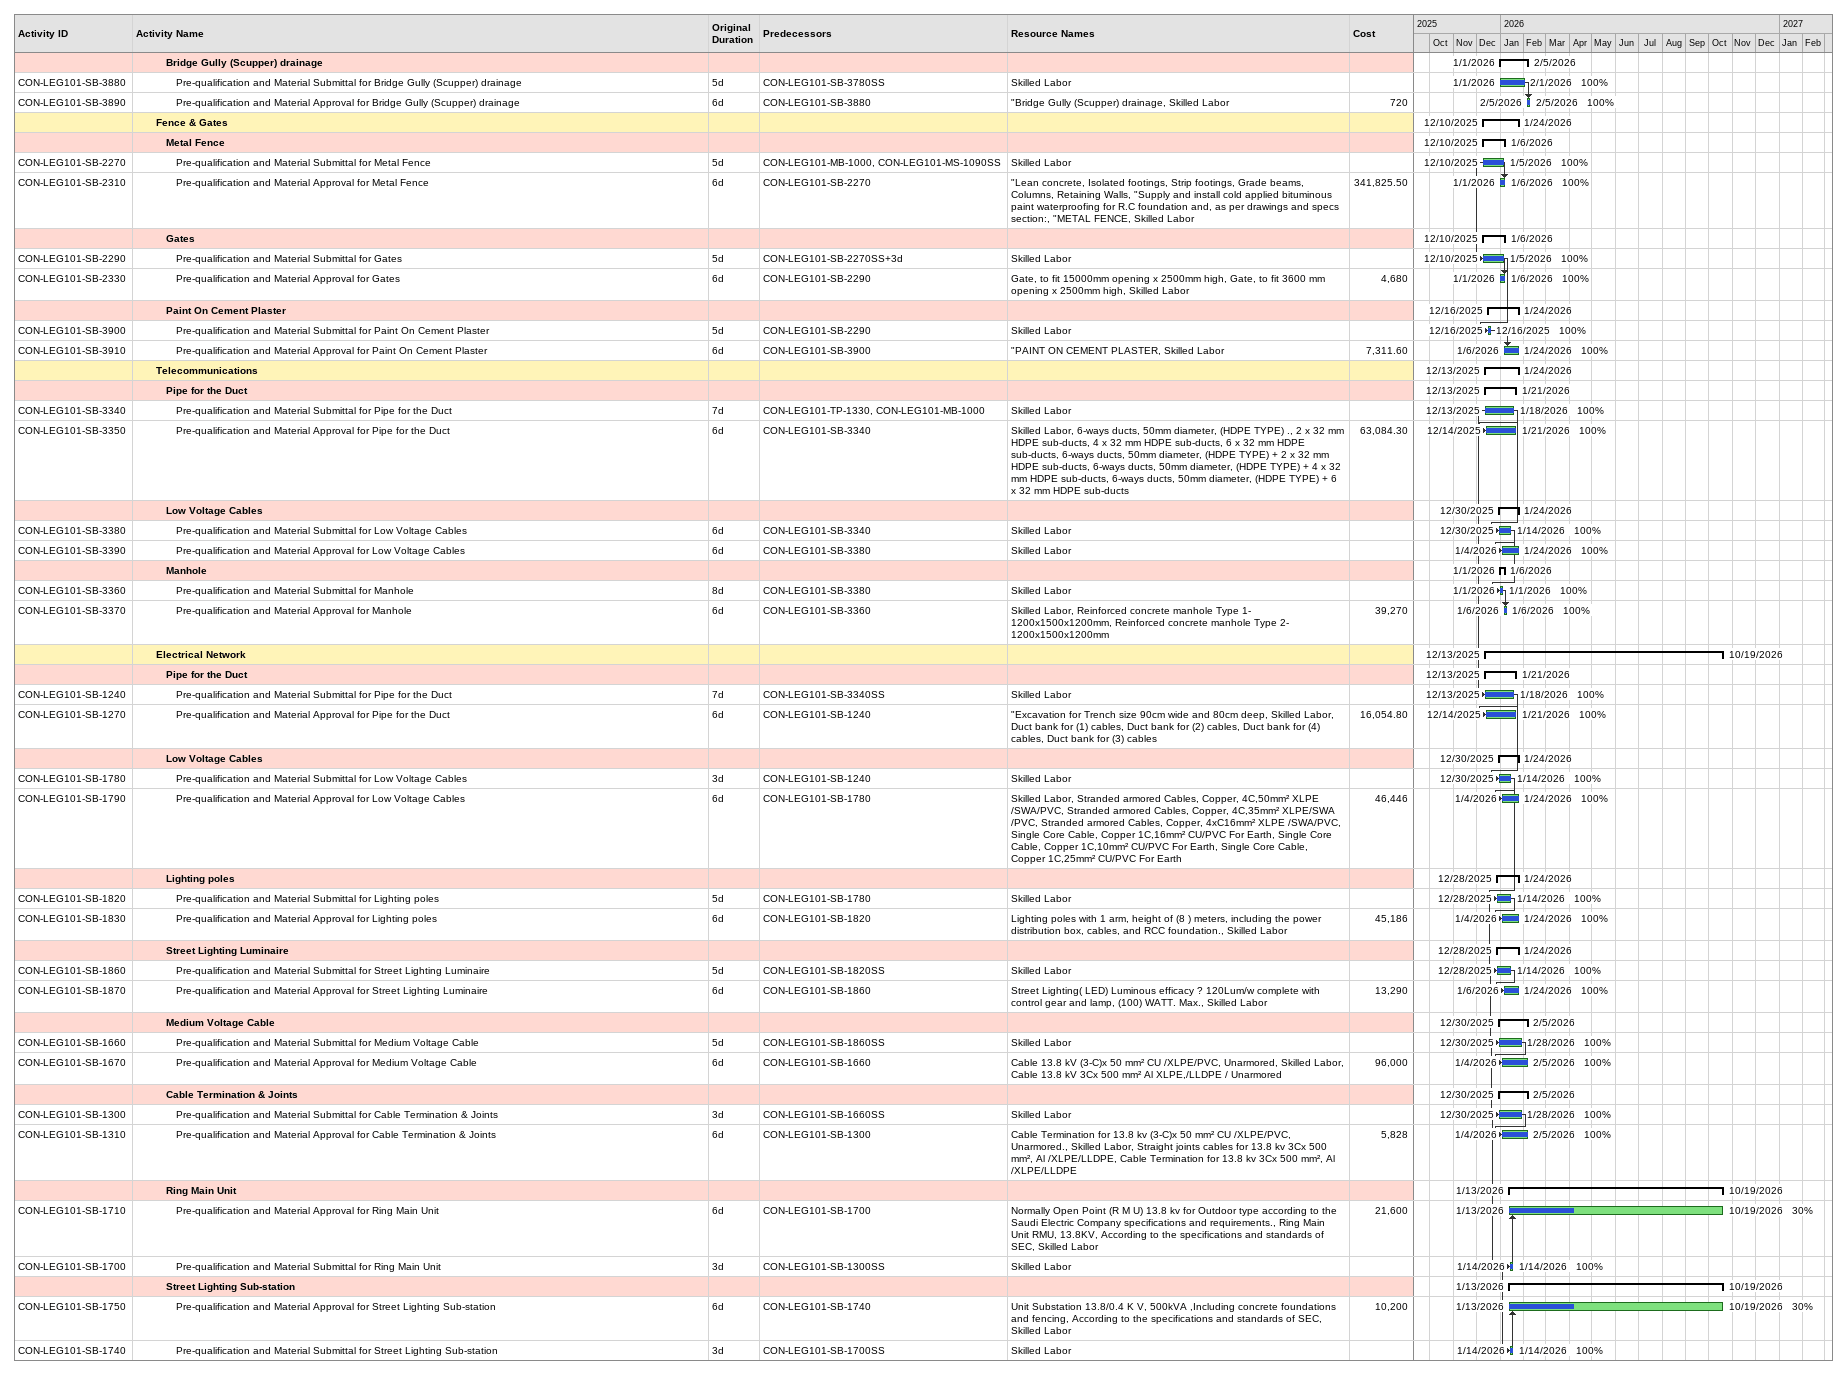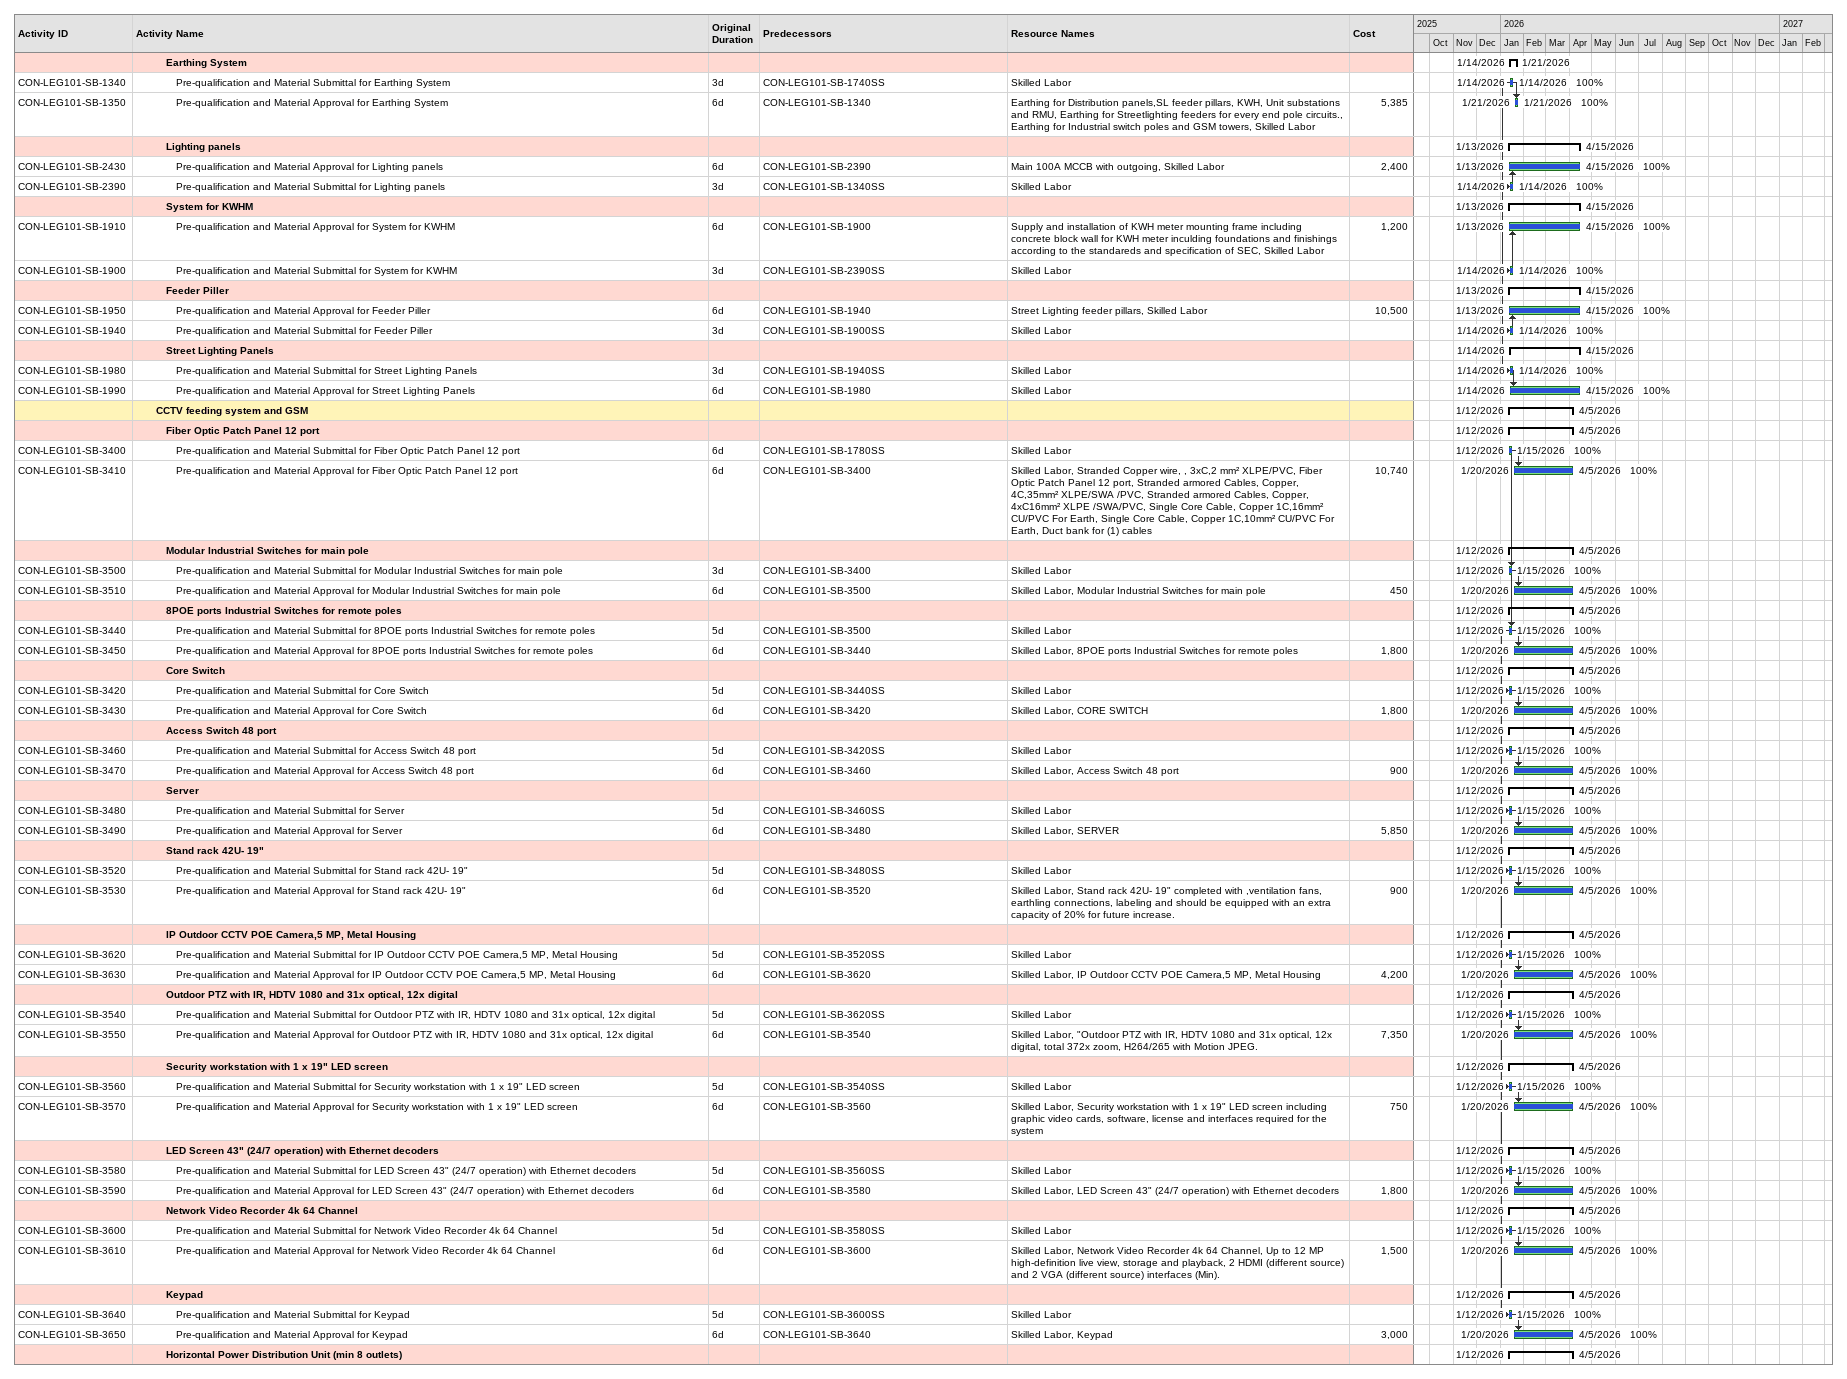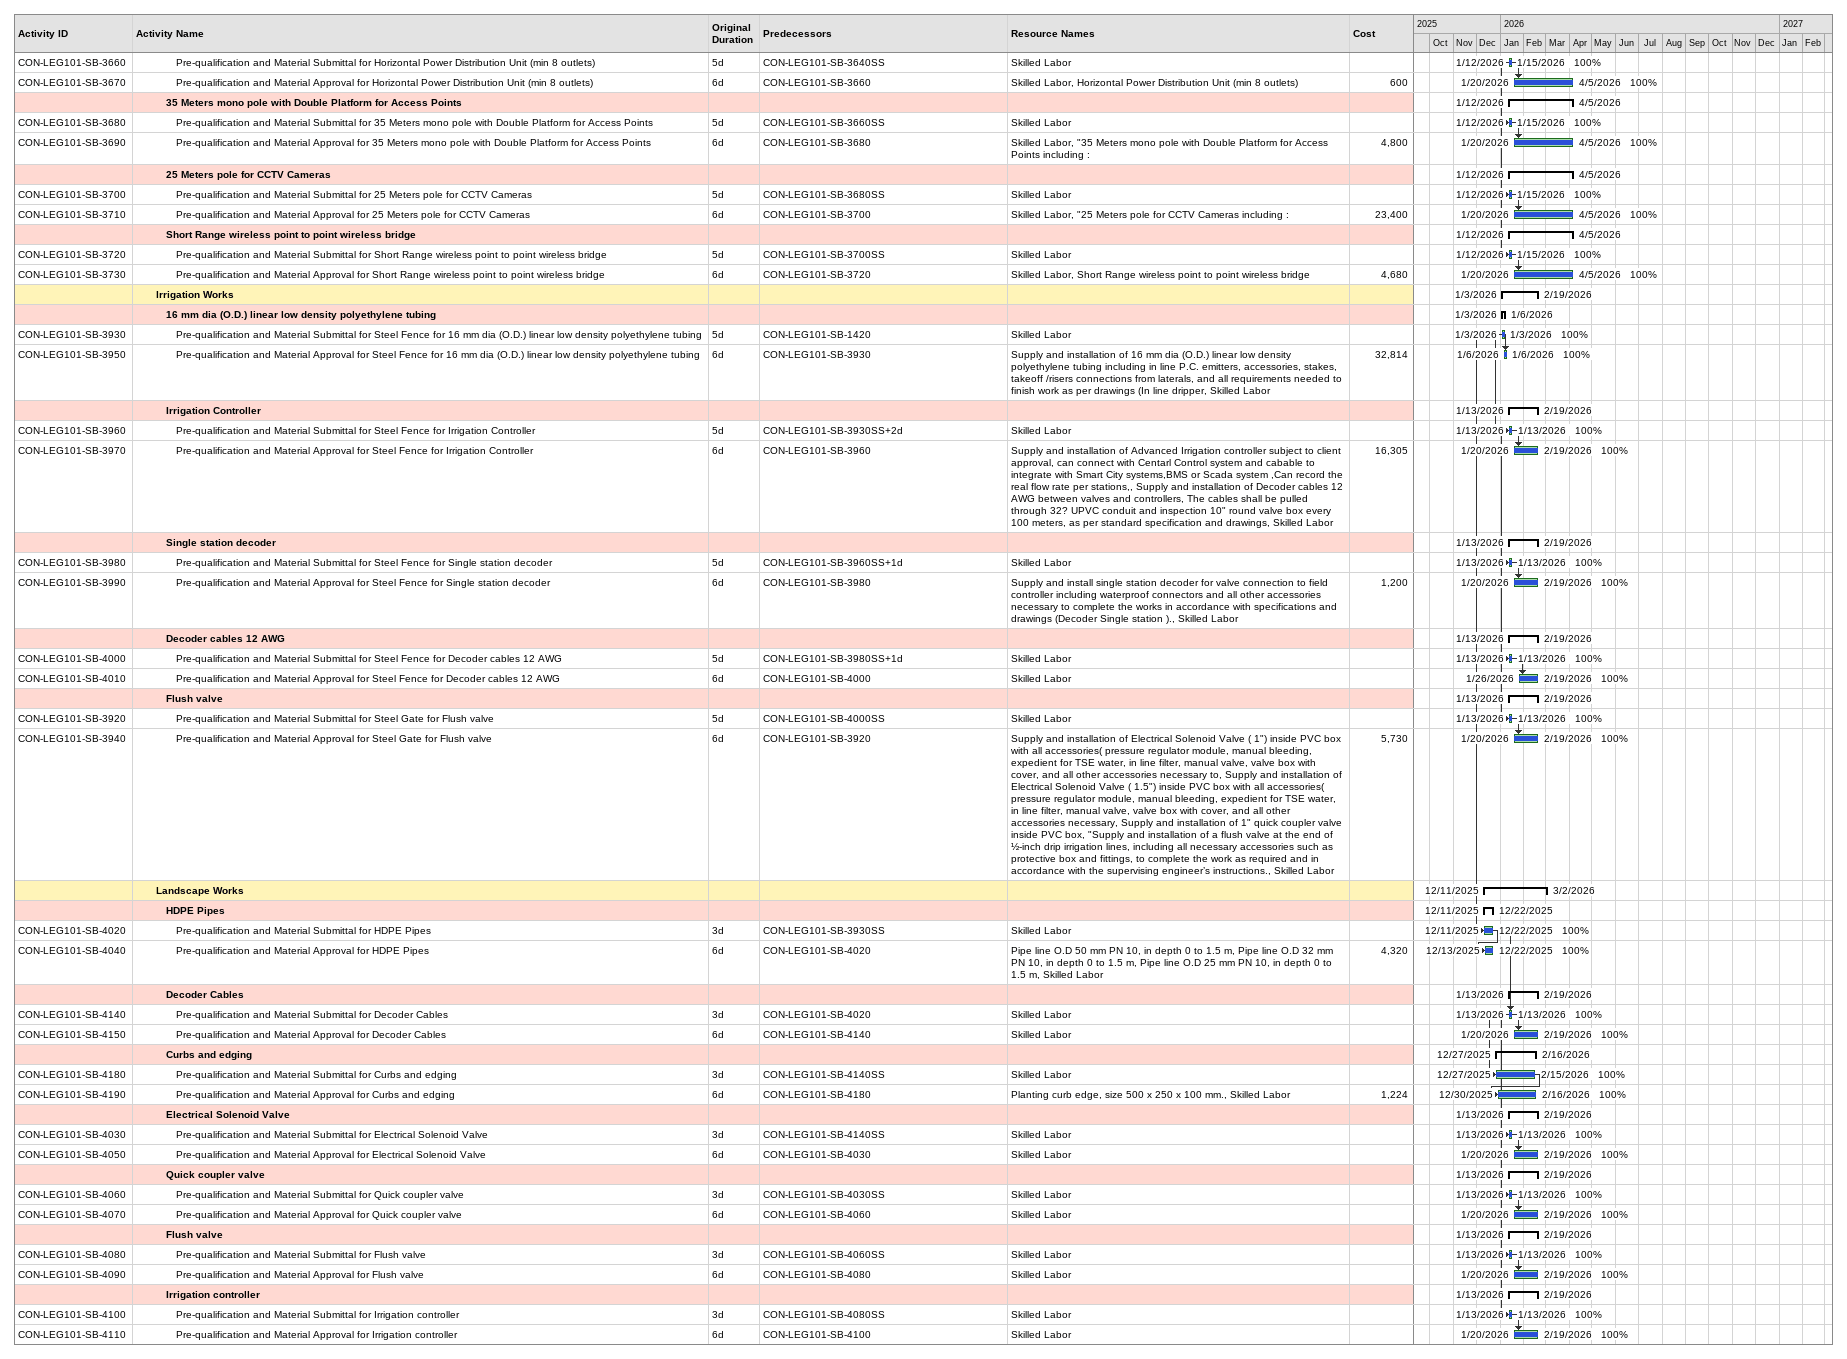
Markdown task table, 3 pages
| ID | Level | Task | Original duration | Start | Finish | Predecessors | Resources | % complete | Cost |
|---|---|---|---|---|---|---|---|---|---|
|  | 4 | **Bridge Gully (Scupper) drainage** |  | 2026-01-01 | 2026-02-05 |  |  |  |  |
| CON-LEG101-SB-3880 | 5 | Pre-qualification and Material Submittal for Bridge Gully (Scupper) drainage | 5d | 2026-01-01 | 2026-02-01 | CON-LEG101-SB-3780SS | Skilled Labor | 100 |  |
| CON-LEG101-SB-3890 | 5 | Pre-qualification and Material Approval for Bridge Gully (Scupper) drainage | 6d | 2026-02-05 | 2026-02-05 | CON-LEG101-SB-3880 | "Bridge Gully (Scupper) drainage, Skilled Labor | 100 | 720 |
|  | 3 | **Fence & Gates** |  | 2025-12-10 | 2026-01-24 |  |  |  |  |
|  | 4 | **Metal Fence** |  | 2025-12-10 | 2026-01-06 |  |  |  |  |
| CON-LEG101-SB-2270 | 5 | Pre-qualification and Material Submittal for Metal Fence | 5d | 2025-12-10 | 2026-01-05 | CON-LEG101-MB-1000, CON-LEG101-MS-1090SS | Skilled Labor | 100 |  |
| CON-LEG101-SB-2310 | 5 | Pre-qualification and Material Approval for Metal Fence | 6d | 2026-01-01 | 2026-01-06 | CON-LEG101-SB-2270 | "Lean concrete, Isolated footings, Strip footings, Grade beams, Columns, Retaining Walls, "Supply and install cold applied bituminous paint waterproofing for R.C foundation and, as per drawings and specs section:, "METAL FENCE, Skilled Labor | 100 | 341825.50 |
|  | 4 | **Gates** |  | 2025-12-10 | 2026-01-06 |  |  |  |  |
| CON-LEG101-SB-2290 | 5 | Pre-qualification and Material Submittal for Gates | 5d | 2025-12-10 | 2026-01-05 | CON-LEG101-SB-2270SS+3d | Skilled Labor | 100 |  |
| CON-LEG101-SB-2330 | 5 | Pre-qualification and Material Approval for Gates | 6d | 2026-01-01 | 2026-01-06 | CON-LEG101-SB-2290 | Gate, to fit 15000mm opening x 2500mm high, Gate, to fit 3600 mm opening x 2500mm high, Skilled Labor | 100 | 4680 |
|  | 4 | **Paint On Cement Plaster** |  | 2025-12-16 | 2026-01-24 |  |  |  |  |
| CON-LEG101-SB-3900 | 5 | Pre-qualification and Material Submittal for Paint On Cement Plaster | 5d | 2025-12-16 | 2025-12-16 | CON-LEG101-SB-2290 | Skilled Labor | 100 |  |
| CON-LEG101-SB-3910 | 5 | Pre-qualification and Material Approval for Paint On Cement Plaster | 6d | 2026-01-06 | 2026-01-24 | CON-LEG101-SB-3900 | "PAINT ON CEMENT PLASTER, Skilled Labor | 100 | 7311.60 |
|  | 3 | **Telecommunications** |  | 2025-12-13 | 2026-01-24 |  |  |  |  |
|  | 4 | **Pipe for the Duct** |  | 2025-12-13 | 2026-01-21 |  |  |  |  |
| CON-LEG101-SB-3340 | 5 | Pre-qualification and Material Submittal for Pipe for the Duct | 7d | 2025-12-13 | 2026-01-18 | CON-LEG101-TP-1330, CON-LEG101-MB-1000 | Skilled Labor | 100 |  |
| CON-LEG101-SB-3350 | 5 | Pre-qualification and Material Approval for Pipe for the Duct | 6d | 2025-12-14 | 2026-01-21 | CON-LEG101-SB-3340 | Skilled Labor, 6-ways ducts, 50mm diameter, (HDPE TYPE) ., 2 x 32 mm HDPE sub-ducts, 4 x 32 mm HDPE sub-ducts, 6 x 32 mm HDPE sub-ducts, 6-ways ducts, 50mm diameter, (HDPE TYPE) + 2 x 32 mm HDPE sub-ducts, 6-ways ducts, 50mm diameter, (HDPE TYPE) + 4 x 32 mm HDPE sub-ducts, 6-ways ducts, 50mm diameter, (HDPE TYPE) + 6 x 32 mm HDPE sub-ducts | 100 | 63084.30 |
|  | 4 | **Low Voltage Cables** |  | 2025-12-30 | 2026-01-24 |  |  |  |  |
| CON-LEG101-SB-3380 | 5 | Pre-qualification and Material Submittal for Low Voltage Cables | 6d | 2025-12-30 | 2026-01-14 | CON-LEG101-SB-3340 | Skilled Labor | 100 |  |
| CON-LEG101-SB-3390 | 5 | Pre-qualification and Material Approval for Low Voltage Cables | 6d | 2026-01-04 | 2026-01-24 | CON-LEG101-SB-3380 | Skilled Labor | 100 |  |
|  | 4 | **Manhole** |  | 2026-01-01 | 2026-01-06 |  |  |  |  |
| CON-LEG101-SB-3360 | 5 | Pre-qualification and Material Submittal for Manhole | 8d | 2026-01-01 | 2026-01-01 | CON-LEG101-SB-3380 | Skilled Labor | 100 |  |
| CON-LEG101-SB-3370 | 5 | Pre-qualification and Material Approval for Manhole | 6d | 2026-01-06 | 2026-01-06 | CON-LEG101-SB-3360 | Skilled Labor, Reinforced concrete manhole Type 1- 1200x1500x1200mm, Reinforced concrete manhole Type 2- 1200x1500x1200mm | 100 | 39270 |
|  | 3 | **Electrical Network** |  | 2025-12-13 | 2026-10-19 |  |  |  |  |
|  | 4 | **Pipe for the Duct** |  | 2025-12-13 | 2026-01-21 |  |  |  |  |
| CON-LEG101-SB-1240 | 5 | Pre-qualification and Material Submittal for Pipe for the Duct | 7d | 2025-12-13 | 2026-01-18 | CON-LEG101-SB-3340SS | Skilled Labor | 100 |  |
| CON-LEG101-SB-1270 | 5 | Pre-qualification and Material Approval for Pipe for the Duct | 6d | 2025-12-14 | 2026-01-21 | CON-LEG101-SB-1240 | "Excavation for Trench size 90cm wide and 80cm deep, Skilled Labor, Duct bank for (1) cables, Duct bank for (2) cables, Duct bank for (4) cables, Duct bank for (3) cables | 100 | 16054.80 |
|  | 4 | **Low Voltage Cables** |  | 2025-12-30 | 2026-01-24 |  |  |  |  |
| CON-LEG101-SB-1780 | 5 | Pre-qualification and Material Submittal for Low Voltage Cables | 3d | 2025-12-30 | 2026-01-14 | CON-LEG101-SB-1240 | Skilled Labor | 100 |  |
| CON-LEG101-SB-1790 | 5 | Pre-qualification and Material Approval for Low Voltage Cables | 6d | 2026-01-04 | 2026-01-24 | CON-LEG101-SB-1780 | Skilled Labor, Stranded armored Cables, Copper, 4C,50mm² XLPE /SWA/PVC, Stranded armored Cables, Copper, 4C,35mm² XLPE/SWA /PVC, Stranded armored Cables, Copper, 4xC16mm² XLPE /SWA/PVC, Single Core Cable, Copper 1C,16mm² CU/PVC For Earth, Single Core Cable, Copper 1C,10mm² CU/PVC For Earth, Single Core Cable, Copper 1C,25mm² CU/PVC For Earth | 100 | 46446 |
|  | 4 | **Lighting poles** |  | 2025-12-28 | 2026-01-24 |  |  |  |  |
| CON-LEG101-SB-1820 | 5 | Pre-qualification and Material Submittal for Lighting poles | 5d | 2025-12-28 | 2026-01-14 | CON-LEG101-SB-1780 | Skilled Labor | 100 |  |
| CON-LEG101-SB-1830 | 5 | Pre-qualification and Material Approval for Lighting poles | 6d | 2026-01-04 | 2026-01-24 | CON-LEG101-SB-1820 | Lighting poles with 1 arm, height of (8 ) meters, including the power distribution box, cables, and RCC foundation., Skilled Labor | 100 | 45186 |
|  | 4 | **Street Lighting Luminaire** |  | 2025-12-28 | 2026-01-24 |  |  |  |  |
| CON-LEG101-SB-1860 | 5 | Pre-qualification and Material Submittal for Street Lighting Luminaire | 5d | 2025-12-28 | 2026-01-14 | CON-LEG101-SB-1820SS | Skilled Labor | 100 |  |
| CON-LEG101-SB-1870 | 5 | Pre-qualification and Material Approval for Street Lighting Luminaire | 6d | 2026-01-06 | 2026-01-24 | CON-LEG101-SB-1860 | Street Lighting( LED) Luminous efficacy ? 120Lum/w complete with control gear and lamp, (100) WATT. Max., Skilled Labor | 100 | 13290 |
|  | 4 | **Medium Voltage Cable** |  | 2025-12-30 | 2026-02-05 |  |  |  |  |
| CON-LEG101-SB-1660 | 5 | Pre-qualification and Material Submittal for Medium Voltage Cable | 5d | 2025-12-30 | 2026-01-28 | CON-LEG101-SB-1860SS | Skilled Labor | 100 |  |
| CON-LEG101-SB-1670 | 5 | Pre-qualification and Material Approval for Medium Voltage Cable | 6d | 2026-01-04 | 2026-02-05 | CON-LEG101-SB-1660 | Cable 13.8 kV (3-C)x 50 mm² CU /XLPE/PVC, Unarmored, Skilled Labor, Cable 13.8 kV 3Cx 500 mm² Al XLPE,/LLDPE / Unarmored | 100 | 96000 |
|  | 4 | **Cable Termination & Joints** |  | 2025-12-30 | 2026-02-05 |  |  |  |  |
| CON-LEG101-SB-1300 | 5 | Pre-qualification and Material Submittal for Cable Termination & Joints | 3d | 2025-12-30 | 2026-01-28 | CON-LEG101-SB-1660SS | Skilled Labor | 100 |  |
| CON-LEG101-SB-1310 | 5 | Pre-qualification and Material Approval for Cable Termination & Joints | 6d | 2026-01-04 | 2026-02-05 | CON-LEG101-SB-1300 | Cable Termination for 13.8 kv (3-C)x 50 mm² CU /XLPE/PVC, Unarmored., Skilled Labor, Straight joints cables for 13.8 kv 3Cx 500 mm², Al /XLPE/LLDPE, Cable Termination for 13.8 kv 3Cx 500 mm², Al /XLPE/LLDPE | 100 | 5828 |
|  | 4 | **Ring Main Unit** |  | 2026-01-13 | 2026-10-19 |  |  |  |  |
| CON-LEG101-SB-1710 | 5 | Pre-qualification and Material Approval for Ring Main Unit | 6d | 2026-01-13 | 2026-10-19 | CON-LEG101-SB-1700 | Normally Open Point (R M U) 13.8 kv for Outdoor type according to the Saudi Electric Company specifications and requirements., Ring Main Unit RMU, 13.8KV, According to the specifications and standards of SEC, Skilled Labor | 30 | 21600 |
| CON-LEG101-SB-1700 | 5 | Pre-qualification and Material Submittal for Ring Main Unit | 3d | 2026-01-14 | 2026-01-14 | CON-LEG101-SB-1300SS | Skilled Labor | 100 |  |
|  | 4 | **Street Lighting Sub-station** |  | 2026-01-13 | 2026-10-19 |  |  |  |  |
| CON-LEG101-SB-1750 | 5 | Pre-qualification and Material Approval for Street Lighting Sub-station | 6d | 2026-01-13 | 2026-10-19 | CON-LEG101-SB-1740 | Unit Substation 13.8/0.4 K V, 500kVA ,Including concrete foundations and fencing, According to the specifications and standards of SEC, Skilled Labor | 30 | 10200 |
| CON-LEG101-SB-1740 | 5 | Pre-qualification and Material Submittal for Street Lighting Sub-station | 3d | 2026-01-14 | 2026-01-14 | CON-LEG101-SB-1700SS | Skilled Labor | 100 |  |
|  | 4 | **Earthing System** |  | 2026-01-14 | 2026-01-21 |  |  |  |  |
| CON-LEG101-SB-1340 | 5 | Pre-qualification and Material Submittal for Earthing System | 3d | 2026-01-14 | 2026-01-14 | CON-LEG101-SB-1740SS | Skilled Labor | 100 |  |
| CON-LEG101-SB-1350 | 5 | Pre-qualification and Material Approval for Earthing System | 6d | 2026-01-21 | 2026-01-21 | CON-LEG101-SB-1340 | Earthing for Distribution panels,SL feeder pillars, KWH, Unit substations and RMU, Earthing for Streetlighting feeders for every end pole circuits., Earthing for Industrial switch poles and GSM towers, Skilled Labor | 100 | 5385 |
|  | 4 | **Lighting panels** |  | 2026-01-13 | 2026-04-15 |  |  |  |  |
| CON-LEG101-SB-2430 | 5 | Pre-qualification and Material Approval for Lighting panels | 6d | 2026-01-13 | 2026-04-15 | CON-LEG101-SB-2390 | Main 100A MCCB with outgoing, Skilled Labor | 100 | 2400 |
| CON-LEG101-SB-2390 | 5 | Pre-qualification and Material Submittal for Lighting panels | 3d | 2026-01-14 | 2026-01-14 | CON-LEG101-SB-1340SS | Skilled Labor | 100 |  |
|  | 4 | **System for KWHM** |  | 2026-01-13 | 2026-04-15 |  |  |  |  |
| CON-LEG101-SB-1910 | 5 | Pre-qualification and Material Approval for System for KWHM | 6d | 2026-01-13 | 2026-04-15 | CON-LEG101-SB-1900 | Supply and installation of KWH meter mounting frame including concrete block wall for KWH meter inculding foundations and finishings according to the standareds and specification of SEC, Skilled Labor | 100 | 1200 |
| CON-LEG101-SB-1900 | 5 | Pre-qualification and Material Submittal for System for KWHM | 3d | 2026-01-14 | 2026-01-14 | CON-LEG101-SB-2390SS | Skilled Labor | 100 |  |
|  | 4 | **Feeder Piller** |  | 2026-01-13 | 2026-04-15 |  |  |  |  |
| CON-LEG101-SB-1950 | 5 | Pre-qualification and Material Approval for Feeder Piller | 6d | 2026-01-13 | 2026-04-15 | CON-LEG101-SB-1940 | Street Lighting feeder pillars, Skilled Labor | 100 | 10500 |
| CON-LEG101-SB-1940 | 5 | Pre-qualification and Material Submittal for Feeder Piller | 3d | 2026-01-14 | 2026-01-14 | CON-LEG101-SB-1900SS | Skilled Labor | 100 |  |
|  | 4 | **Street Lighting Panels** |  | 2026-01-14 | 2026-04-15 |  |  |  |  |
| CON-LEG101-SB-1980 | 5 | Pre-qualification and Material Submittal for Street Lighting Panels | 3d | 2026-01-14 | 2026-01-14 | CON-LEG101-SB-1940SS | Skilled Labor | 100 |  |
| CON-LEG101-SB-1990 | 5 | Pre-qualification and Material Approval for Street Lighting Panels | 6d | 2026-01-14 | 2026-04-15 | CON-LEG101-SB-1980 | Skilled Labor | 100 |  |
|  | 3 | **CCTV feeding system and GSM** |  | 2026-01-12 | 2026-04-05 |  |  |  |  |
|  | 4 | **Fiber Optic Patch Panel 12 port** |  | 2026-01-12 | 2026-04-05 |  |  |  |  |
| CON-LEG101-SB-3400 | 5 | Pre-qualification and Material Submittal for Fiber Optic Patch Panel 12 port | 6d | 2026-01-12 | 2026-01-15 | CON-LEG101-SB-1780SS | Skilled Labor | 100 |  |
| CON-LEG101-SB-3410 | 5 | Pre-qualification and Material Approval for Fiber Optic Patch Panel 12 port | 6d | 2026-01-20 | 2026-04-05 | CON-LEG101-SB-3400 | Skilled Labor, Stranded Copper wire, , 3xC,2 mm² XLPE/PVC, Fiber Optic Patch Panel 12 port, Stranded armored Cables, Copper, 4C,35mm² XLPE/SWA /PVC, Stranded armored Cables, Copper, 4xC16mm² XLPE /SWA/PVC, Single Core Cable, Copper 1C,16mm² CU/PVC For Earth, Single Core Cable, Copper 1C,10mm² CU/PVC For Earth, Duct bank for (1) cables | 100 | 10740 |
|  | 4 | **Modular Industrial Switches for main pole** |  | 2026-01-12 | 2026-04-05 |  |  |  |  |
| CON-LEG101-SB-3500 | 5 | Pre-qualification and Material Submittal for Modular Industrial Switches for main pole | 3d | 2026-01-12 | 2026-01-15 | CON-LEG101-SB-3400 | Skilled Labor | 100 |  |
| CON-LEG101-SB-3510 | 5 | Pre-qualification and Material Approval for Modular Industrial Switches for main pole | 6d | 2026-01-20 | 2026-04-05 | CON-LEG101-SB-3500 | Skilled Labor, Modular Industrial Switches for main pole | 100 | 450 |
|  | 4 | **8POE ports Industrial Switches for remote poles** |  | 2026-01-12 | 2026-04-05 |  |  |  |  |
| CON-LEG101-SB-3440 | 5 | Pre-qualification and Material Submittal for 8POE ports Industrial Switches for remote poles | 5d | 2026-01-12 | 2026-01-15 | CON-LEG101-SB-3500 | Skilled Labor | 100 |  |
| CON-LEG101-SB-3450 | 5 | Pre-qualification and Material Approval for 8POE ports Industrial Switches for remote poles | 6d | 2026-01-20 | 2026-04-05 | CON-LEG101-SB-3440 | Skilled Labor, 8POE ports Industrial Switches for remote poles | 100 | 1800 |
|  | 4 | **Core Switch** |  | 2026-01-12 | 2026-04-05 |  |  |  |  |
| CON-LEG101-SB-3420 | 5 | Pre-qualification and Material Submittal for Core Switch | 5d | 2026-01-12 | 2026-01-15 | CON-LEG101-SB-3440SS | Skilled Labor | 100 |  |
| CON-LEG101-SB-3430 | 5 | Pre-qualification and Material Approval for Core Switch | 6d | 2026-01-20 | 2026-04-05 | CON-LEG101-SB-3420 | Skilled Labor, CORE SWITCH | 100 | 1800 |
|  | 4 | **Access Switch 48 port** |  | 2026-01-12 | 2026-04-05 |  |  |  |  |
| CON-LEG101-SB-3460 | 5 | Pre-qualification and Material Submittal for Access Switch 48 port | 5d | 2026-01-12 | 2026-01-15 | CON-LEG101-SB-3420SS | Skilled Labor | 100 |  |
| CON-LEG101-SB-3470 | 5 | Pre-qualification and Material Approval for Access Switch 48 port | 6d | 2026-01-20 | 2026-04-05 | CON-LEG101-SB-3460 | Skilled Labor, Access Switch 48 port | 100 | 900 |
|  | 4 | **Server** |  | 2026-01-12 | 2026-04-05 |  |  |  |  |
| CON-LEG101-SB-3480 | 5 | Pre-qualification and Material Submittal for Server | 5d | 2026-01-12 | 2026-01-15 | CON-LEG101-SB-3460SS | Skilled Labor | 100 |  |
| CON-LEG101-SB-3490 | 5 | Pre-qualification and Material Approval for Server | 6d | 2026-01-20 | 2026-04-05 | CON-LEG101-SB-3480 | Skilled Labor, SERVER | 100 | 5850 |
|  | 4 | **Stand rack 42U- 19"** |  | 2026-01-12 | 2026-04-05 |  |  |  |  |
| CON-LEG101-SB-3520 | 5 | Pre-qualification and Material Submittal for Stand rack 42U- 19" | 5d | 2026-01-12 | 2026-01-15 | CON-LEG101-SB-3480SS | Skilled Labor | 100 |  |
| CON-LEG101-SB-3530 | 5 | Pre-qualification and Material Approval for Stand rack 42U- 19" | 6d | 2026-01-20 | 2026-04-05 | CON-LEG101-SB-3520 | Skilled Labor, Stand rack 42U- 19" completed with ,ventilation fans, earthling connections, labeling and should be equipped with an extra capacity of 20% for future increase. | 100 | 900 |
|  | 4 | **IP Outdoor CCTV POE Camera,5 MP, Metal Housing** |  | 2026-01-12 | 2026-04-05 |  |  |  |  |
| CON-LEG101-SB-3620 | 5 | Pre-qualification and Material Submittal for IP Outdoor CCTV POE Camera,5 MP, Metal Housing | 5d | 2026-01-12 | 2026-01-15 | CON-LEG101-SB-3520SS | Skilled Labor | 100 |  |
| CON-LEG101-SB-3630 | 5 | Pre-qualification and Material Approval for IP Outdoor CCTV POE Camera,5 MP, Metal Housing | 6d | 2026-01-20 | 2026-04-05 | CON-LEG101-SB-3620 | Skilled Labor, IP Outdoor CCTV POE Camera,5 MP, Metal Housing | 100 | 4200 |
|  | 4 | **Outdoor PTZ with IR, HDTV 1080 and 31x optical, 12x digital** |  | 2026-01-12 | 2026-04-05 |  |  |  |  |
| CON-LEG101-SB-3540 | 5 | Pre-qualification and Material Submittal for Outdoor PTZ with IR, HDTV 1080 and 31x optical, 12x digital | 5d | 2026-01-12 | 2026-01-15 | CON-LEG101-SB-3620SS | Skilled Labor | 100 |  |
| CON-LEG101-SB-3550 | 5 | Pre-qualification and Material Approval for Outdoor PTZ with IR, HDTV 1080 and 31x optical, 12x digital | 6d | 2026-01-20 | 2026-04-05 | CON-LEG101-SB-3540 | Skilled Labor, "Outdoor PTZ with IR, HDTV 1080 and 31x optical, 12x digital, total 372x zoom, H264/265 with Motion JPEG. | 100 | 7350 |
|  | 4 | **Security workstation with 1 x 19" LED screen** |  | 2026-01-12 | 2026-04-05 |  |  |  |  |
| CON-LEG101-SB-3560 | 5 | Pre-qualification and Material Submittal for Security workstation with 1 x 19" LED screen | 5d | 2026-01-12 | 2026-01-15 | CON-LEG101-SB-3540SS | Skilled Labor | 100 |  |
| CON-LEG101-SB-3570 | 5 | Pre-qualification and Material Approval for Security workstation with 1 x 19" LED screen | 6d | 2026-01-20 | 2026-04-05 | CON-LEG101-SB-3560 | Skilled Labor, Security workstation with 1 x 19" LED screen including graphic video cards, software, license and interfaces required for the system | 100 | 750 |
|  | 4 | **LED Screen 43" (24/7 operation) with Ethernet decoders** |  | 2026-01-12 | 2026-04-05 |  |  |  |  |
| CON-LEG101-SB-3580 | 5 | Pre-qualification and Material Submittal for LED Screen 43" (24/7 operation) with Ethernet decoders | 5d | 2026-01-12 | 2026-01-15 | CON-LEG101-SB-3560SS | Skilled Labor | 100 |  |
| CON-LEG101-SB-3590 | 5 | Pre-qualification and Material Approval for LED Screen 43" (24/7 operation) with Ethernet decoders | 6d | 2026-01-20 | 2026-04-05 | CON-LEG101-SB-3580 | Skilled Labor, LED Screen 43" (24/7 operation) with Ethernet decoders | 100 | 1800 |
|  | 4 | **Network Video Recorder 4k 64 Channel** |  | 2026-01-12 | 2026-04-05 |  |  |  |  |
| CON-LEG101-SB-3600 | 5 | Pre-qualification and Material Submittal for Network Video Recorder 4k 64 Channel | 5d | 2026-01-12 | 2026-01-15 | CON-LEG101-SB-3580SS | Skilled Labor | 100 |  |
| CON-LEG101-SB-3610 | 5 | Pre-qualification and Material Approval for Network Video Recorder 4k 64 Channel | 6d | 2026-01-20 | 2026-04-05 | CON-LEG101-SB-3600 | Skilled Labor, Network Video Recorder 4k 64 Channel, Up to 12 MP high-definition live view, storage and playback, 2 HDMI (different source) and 2 VGA (different source) interfaces (Min). | 100 | 1500 |
|  | 4 | **Keypad** |  | 2026-01-12 | 2026-04-05 |  |  |  |  |
| CON-LEG101-SB-3640 | 5 | Pre-qualification and Material Submittal for Keypad | 5d | 2026-01-12 | 2026-01-15 | CON-LEG101-SB-3600SS | Skilled Labor | 100 |  |
| CON-LEG101-SB-3650 | 5 | Pre-qualification and Material Approval for Keypad | 6d | 2026-01-20 | 2026-04-05 | CON-LEG101-SB-3640 | Skilled Labor, Keypad | 100 | 3000 |
|  | 4 | **Horizontal Power Distribution Unit (min 8 outlets)** |  | 2026-01-12 | 2026-04-05 |  |  |  |  |
| CON-LEG101-SB-3660 | 5 | Pre-qualification and Material Submittal for Horizontal Power Distribution Unit (min 8 outlets) | 5d | 2026-01-12 | 2026-01-15 | CON-LEG101-SB-3640SS | Skilled Labor | 100 |  |
| CON-LEG101-SB-3670 | 5 | Pre-qualification and Material Approval for Horizontal Power Distribution Unit (min 8 outlets) | 6d | 2026-01-20 | 2026-04-05 | CON-LEG101-SB-3660 | Skilled Labor, Horizontal Power Distribution Unit (min 8 outlets) | 100 | 600 |
|  | 4 | **35 Meters mono pole with Double Platform for Access Points** |  | 2026-01-12 | 2026-04-05 |  |  |  |  |
| CON-LEG101-SB-3680 | 5 | Pre-qualification and Material Submittal for 35 Meters mono pole with Double Platform for Access Points | 5d | 2026-01-12 | 2026-01-15 | CON-LEG101-SB-3660SS | Skilled Labor | 100 |  |
| CON-LEG101-SB-3690 | 5 | Pre-qualification and Material Approval for 35 Meters mono pole with Double Platform for Access Points | 6d | 2026-01-20 | 2026-04-05 | CON-LEG101-SB-3680 | Skilled Labor, "35 Meters mono pole with Double Platform for Access Points including : | 100 | 4800 |
|  | 4 | **25 Meters pole for CCTV Cameras** |  | 2026-01-12 | 2026-04-05 |  |  |  |  |
| CON-LEG101-SB-3700 | 5 | Pre-qualification and Material Submittal for 25 Meters pole for CCTV Cameras | 5d | 2026-01-12 | 2026-01-15 | CON-LEG101-SB-3680SS | Skilled Labor | 100 |  |
| CON-LEG101-SB-3710 | 5 | Pre-qualification and Material Approval for 25 Meters pole for CCTV Cameras | 6d | 2026-01-20 | 2026-04-05 | CON-LEG101-SB-3700 | Skilled Labor, "25 Meters pole for CCTV Cameras including : | 100 | 23400 |
|  | 4 | **Short Range wireless point to point wireless bridge** |  | 2026-01-12 | 2026-04-05 |  |  |  |  |
| CON-LEG101-SB-3720 | 5 | Pre-qualification and Material Submittal for Short Range wireless point to point wireless bridge | 5d | 2026-01-12 | 2026-01-15 | CON-LEG101-SB-3700SS | Skilled Labor | 100 |  |
| CON-LEG101-SB-3730 | 5 | Pre-qualification and Material Approval for Short Range wireless point to point wireless bridge | 6d | 2026-01-20 | 2026-04-05 | CON-LEG101-SB-3720 | Skilled Labor, Short Range wireless point to point wireless bridge | 100 | 4680 |
|  | 3 | **Irrigation Works** |  | 2026-01-03 | 2026-02-19 |  |  |  |  |
|  | 4 | **16 mm dia (O.D.) linear low density polyethylene tubing** |  | 2026-01-03 | 2026-01-06 |  |  |  |  |
| CON-LEG101-SB-3930 | 5 | Pre-qualification and Material Submittal for Steel Fence for 16 mm dia (O.D.) linear low density polyethylene tubing | 5d | 2026-01-03 | 2026-01-03 | CON-LEG101-SB-1420 | Skilled Labor | 100 |  |
| CON-LEG101-SB-3950 | 5 | Pre-qualification and Material Approval for Steel Fence for 16 mm dia (O.D.) linear low density polyethylene tubing | 6d | 2026-01-06 | 2026-01-06 | CON-LEG101-SB-3930 | Supply and installation of 16 mm dia (O.D.) linear low density polyethylene tubing including in line P.C. emitters, accessories, stakes, takeoff /risers connections from laterals, and all requirements needed to finish work as per drawings (In line dripper, Skilled Labor | 100 | 32814 |
|  | 4 | **Irrigation Controller** |  | 2026-01-13 | 2026-02-19 |  |  |  |  |
| CON-LEG101-SB-3960 | 5 | Pre-qualification and Material Submittal for Steel Fence for Irrigation Controller | 5d | 2026-01-13 | 2026-01-13 | CON-LEG101-SB-3930SS+2d | Skilled Labor | 100 |  |
| CON-LEG101-SB-3970 | 5 | Pre-qualification and Material Approval for Steel Fence for Irrigation Controller | 6d | 2026-01-20 | 2026-02-19 | CON-LEG101-SB-3960 | Supply and installation of Advanced Irrigation controller subject to client approval, can connect with Centarl Control system and cabable to integrate with Smart City systems,BMS or Scada system ,Can record the real flow rate per stations,, Supply and installation of Decoder cables 12 AWG between valves and controllers, The cables shall be pulled through 32? UPVC conduit and inspection 10" round valve box every 100 meters, as per standard specification and drawings, Skilled Labor | 100 | 16305 |
|  | 4 | **Single station decoder** |  | 2026-01-13 | 2026-02-19 |  |  |  |  |
| CON-LEG101-SB-3980 | 5 | Pre-qualification and Material Submittal for Steel Fence for Single station decoder | 5d | 2026-01-13 | 2026-01-13 | CON-LEG101-SB-3960SS+1d | Skilled Labor | 100 |  |
| CON-LEG101-SB-3990 | 5 | Pre-qualification and Material Approval for Steel Fence for Single station decoder | 6d | 2026-01-20 | 2026-02-19 | CON-LEG101-SB-3980 | Supply and install single station decoder for valve connection to field controller including waterproof connectors and all other accessories necessary to complete the works in accordance with specifications and drawings (Decoder Single station )., Skilled Labor | 100 | 1200 |
|  | 4 | **Decoder cables 12 AWG** |  | 2026-01-13 | 2026-02-19 |  |  |  |  |
| CON-LEG101-SB-4000 | 5 | Pre-qualification and Material Submittal for Steel Fence for Decoder cables 12 AWG | 5d | 2026-01-13 | 2026-01-13 | CON-LEG101-SB-3980SS+1d | Skilled Labor | 100 |  |
| CON-LEG101-SB-4010 | 5 | Pre-qualification and Material Approval for Steel Fence for Decoder cables 12 AWG | 6d | 2026-01-26 | 2026-02-19 | CON-LEG101-SB-4000 | Skilled Labor | 100 |  |
|  | 4 | **Flush valve** |  | 2026-01-13 | 2026-02-19 |  |  |  |  |
| CON-LEG101-SB-3920 | 5 | Pre-qualification and Material Submittal for Steel Gate for Flush valve | 5d | 2026-01-13 | 2026-01-13 | CON-LEG101-SB-4000SS | Skilled Labor | 100 |  |
| CON-LEG101-SB-3940 | 5 | Pre-qualification and Material Approval for Steel Gate for Flush valve | 6d | 2026-01-20 | 2026-02-19 | CON-LEG101-SB-3920 | Supply and installation of Electrical Solenoid Valve ( 1") inside PVC box with all accessories( pressure regulator module, manual bleeding, expedient for TSE water, in line filter, manual valve, valve box with cover, and all other accessories necessary to, Supply and installation of Electrical Solenoid Valve ( 1.5") inside PVC box with all accessories( pressure regulator module, manual bleeding, expedient for TSE water, in line filter, manual valve, valve box with cover, and all other accessories necessary, Supply and installation of 1" quick coupler valve inside PVC box, "Supply and installation of a flush valve at the end of ½-inch drip irrigation lines, including all necessary accessories such as protective box and fittings, to complete the work as required and in accordance with the supervising engineer’s instructions., Skilled Labor | 100 | 5730 |
|  | 3 | **Landscape Works** |  | 2025-12-11 | 2026-03-02 |  |  |  |  |
|  | 4 | **HDPE Pipes** |  | 2025-12-11 | 2025-12-22 |  |  |  |  |
| CON-LEG101-SB-4020 | 5 | Pre-qualification and Material Submittal for HDPE Pipes | 3d | 2025-12-11 | 2025-12-22 | CON-LEG101-SB-3930SS | Skilled Labor | 100 |  |
| CON-LEG101-SB-4040 | 5 | Pre-qualification and Material Approval for HDPE Pipes | 6d | 2025-12-13 | 2025-12-22 | CON-LEG101-SB-4020 | Pipe line O.D 50 mm PN 10, in depth 0 to 1.5 m, Pipe line O.D 32 mm PN 10, in depth 0 to 1.5 m, Pipe line O.D 25 mm PN 10, in depth 0 to 1.5 m, Skilled Labor | 100 | 4320 |
|  | 4 | **Decoder Cables** |  | 2026-01-13 | 2026-02-19 |  |  |  |  |
| CON-LEG101-SB-4140 | 5 | Pre-qualification and Material Submittal for Decoder Cables | 3d | 2026-01-13 | 2026-01-13 | CON-LEG101-SB-4020 | Skilled Labor | 100 |  |
| CON-LEG101-SB-4150 | 5 | Pre-qualification and Material Approval for Decoder Cables | 6d | 2026-01-20 | 2026-02-19 | CON-LEG101-SB-4140 | Skilled Labor | 100 |  |
|  | 4 | **Curbs and edging** |  | 2025-12-27 | 2026-02-16 |  |  |  |  |
| CON-LEG101-SB-4180 | 5 | Pre-qualification and Material Submittal for Curbs and edging | 3d | 2025-12-27 | 2026-02-15 | CON-LEG101-SB-4140SS | Skilled Labor | 100 |  |
| CON-LEG101-SB-4190 | 5 | Pre-qualification and Material Approval for Curbs and edging | 6d | 2025-12-30 | 2026-02-16 | CON-LEG101-SB-4180 | Planting curb edge, size 500 x 250 x 100 mm., Skilled Labor | 100 | 1224 |
|  | 4 | **Electrical Solenoid Valve** |  | 2026-01-13 | 2026-02-19 |  |  |  |  |
| CON-LEG101-SB-4030 | 5 | Pre-qualification and Material Submittal for Electrical Solenoid Valve | 3d | 2026-01-13 | 2026-01-13 | CON-LEG101-SB-4140SS | Skilled Labor | 100 |  |
| CON-LEG101-SB-4050 | 5 | Pre-qualification and Material Approval for Electrical Solenoid Valve | 6d | 2026-01-20 | 2026-02-19 | CON-LEG101-SB-4030 | Skilled Labor | 100 |  |
|  | 4 | **Quick coupler valve** |  | 2026-01-13 | 2026-02-19 |  |  |  |  |
| CON-LEG101-SB-4060 | 5 | Pre-qualification and Material Submittal for Quick coupler valve | 3d | 2026-01-13 | 2026-01-13 | CON-LEG101-SB-4030SS | Skilled Labor | 100 |  |
| CON-LEG101-SB-4070 | 5 | Pre-qualification and Material Approval for Quick coupler valve | 6d | 2026-01-20 | 2026-02-19 | CON-LEG101-SB-4060 | Skilled Labor | 100 |  |
|  | 4 | **Flush valve** |  | 2026-01-13 | 2026-02-19 |  |  |  |  |
| CON-LEG101-SB-4080 | 5 | Pre-qualification and Material Submittal for Flush valve | 3d | 2026-01-13 | 2026-01-13 | CON-LEG101-SB-4060SS | Skilled Labor | 100 |  |
| CON-LEG101-SB-4090 | 5 | Pre-qualification and Material Approval for Flush valve | 6d | 2026-01-20 | 2026-02-19 | CON-LEG101-SB-4080 | Skilled Labor | 100 |  |
|  | 4 | **Irrigation controller** |  | 2026-01-13 | 2026-02-19 |  |  |  |  |
| CON-LEG101-SB-4100 | 5 | Pre-qualification and Material Submittal for Irrigation controller | 3d | 2026-01-13 | 2026-01-13 | CON-LEG101-SB-4080SS | Skilled Labor | 100 |  |
| CON-LEG101-SB-4110 | 5 | Pre-qualification and Material Approval for Irrigation controller | 6d | 2026-01-20 | 2026-02-19 | CON-LEG101-SB-4100 | Skilled Labor | 100 |  |
